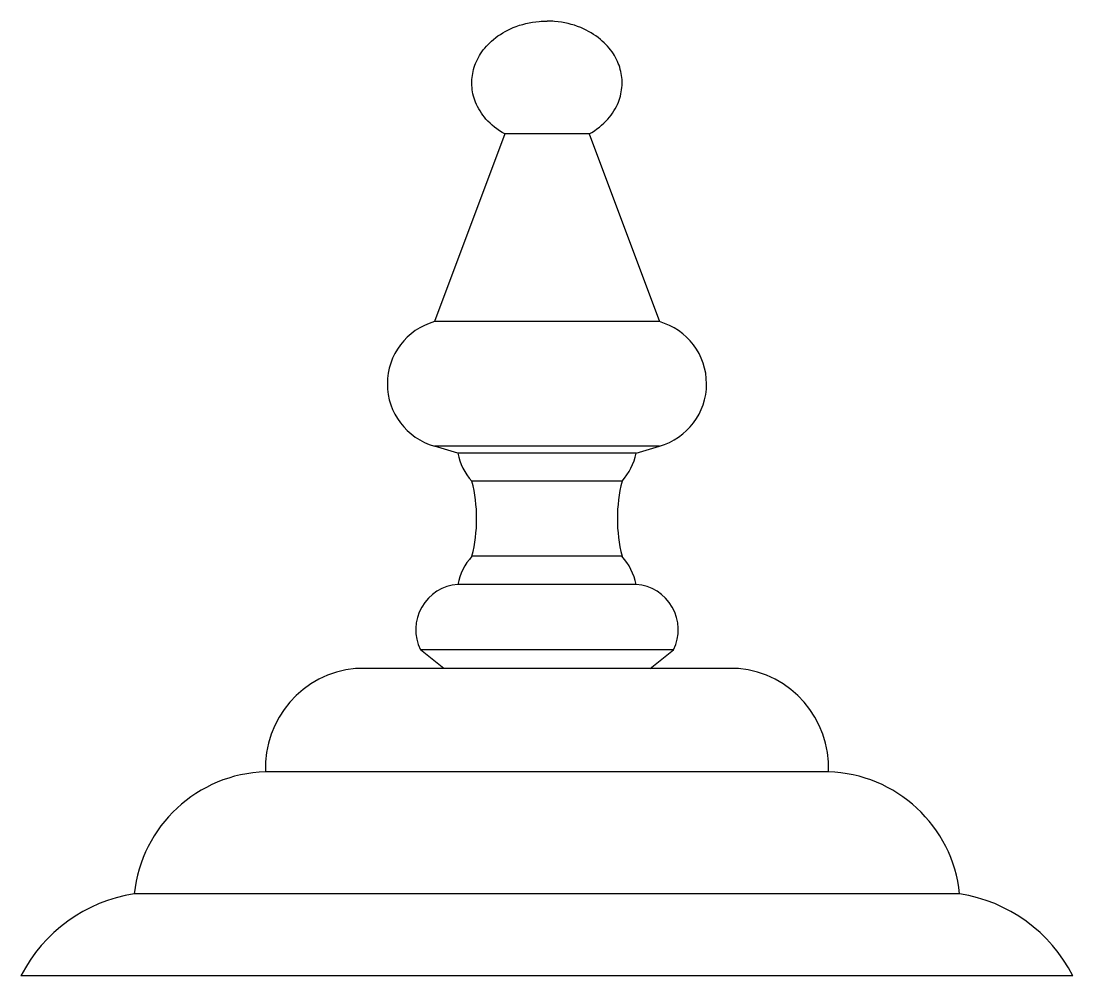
# Model space of a CAD drawing. Header units: millimetres. Extents: x 0 to 13338, y 0 to 11580.
# Drawn here: x 11690.8 to 11803, y 5043 to 5144.7 of the extents above; entities that cross this region are included whole.
import ezdxf

# ---------------------------------------------------------------- set-up
doc = ezdxf.new("R2010")
doc.units = ezdxf.units.MM
doc.layers.add('dwgmodels.com', color=250, linetype='Continuous')

# ---------------------------------------------------------------- blocks, each defined once
blk = doc.blocks.new('Public Light 11_side_dwgmodels.com')
at = {"color": 0}
for p, q in [((-521.11, 4421.89), (-528.61, 4401.89)), ((-512.11, 4421.89), (-521.11, 4421.89)), ((-512.11, 4421.89), (-521.11, 4421.89)), ((-512.11, 4421.89), (-504.61, 4401.89)), ((-504.61, 4401.89), (-528.61, 4401.89)), ((-504.61, 4401.89), (-528.61, 4401.89)), ((-504.61, 4388.63), (-528.62, 4388.63)), ((-504.61, 4388.63), (-528.62, 4388.63)), ((-526.12, 4387.89), (-528.62, 4388.63)), ((-507.11, 4387.89), (-504.61, 4388.63)), ((-507.11, 4387.89), (-526.12, 4387.89)), ((-507.11, 4387.89), (-526.12, 4387.89)), ((-508.61, 4384.89), (-524.61, 4384.89)), ((-508.61, 4384.89), (-524.61, 4384.89)), ((-508.61, 4376.89), (-524.61, 4376.89)), ((-508.61, 4376.89), (-524.61, 4376.89)), ((-507.11, 4373.89), (-526.12, 4373.89)), ((-507.11, 4373.89), (-526.12, 4373.89)), ((-503.11, 4366.92), (-530.11, 4366.92)), ((-503.11, 4366.92), (-530.11, 4366.92)), ((-527.61, 4364.92), (-530.11, 4366.92)), ((-505.61, 4364.92), (-503.11, 4366.92)), ((-496.21, 4364.92), (-537.02, 4364.92)), ((-496.21, 4364.92), (-537.02, 4364.92)), ((-486.61, 4353.92), (-546.61, 4353.92)), ((-486.61, 4353.92), (-546.61, 4353.92)), ((-472.61, 4340.92), (-560.61, 4340.92)), ((-472.61, 4340.92), (-560.61, 4340.92)), ((-460.54, 4332.18), (-572.69, 4332.18)), ((-460.54, 4332.18), (-572.69, 4332.18))]:
    blk.add_line(p, q, dxfattribs=at)
for centre, radius, start, end in [((-526.74, 4395.26), 6.89, 105.8134, 254.1753), ((-506.49, 4395.26), 6.89, 285.8247, 74.1866), ((-519.88, 4389.14), 6.37, 191.3832, 221.9516), ((-513.35, 4389.14), 6.37, 318.0484, 348.6168), ((-540.36, 4380.89), 16.25, 345.7499, 14.2501), ((-492.86, 4380.89), 16.25, 165.7499, 194.2501), ((-519.86, 4372.62), 6.39, 138.0919, 168.5734), ((-513.37, 4372.62), 6.39, 11.4266, 41.9081), ((-525.77, 4369.06), 4.84, 94.1033, 206.2221), ((-507.45, 4369.06), 4.84, 333.7779, 85.8967), ((-536.07, 4354.41), 10.56, 95.1842, 182.6381), ((-497.16, 4354.41), 10.56, 357.3619, 84.8158), ((-546.18, 4339.42), 14.51, 91.7105, 174.0473), ((-487.05, 4339.42), 14.51, 5.9527, 88.2895), ((-558.06, 4324.7), 16.43, 98.9405, 152.914), ((-475.17, 4324.7), 16.43, 27.086, 81.0595)]:
    blk.add_arc(centre, radius, start, end, dxfattribs=at)
for points in [[(-521.11, 4421.89), (-521.89, 4422.32), (-522.57, 4422.86), (-523.59, 4424.03), (-523.97, 4424.63), (-524.46, 4425.85), (-524.59, 4426.45), (-524.65, 4427.63), (-524.59, 4428.21), (-524.28, 4429.35), (-524.03, 4429.91), (-523.33, 4430.99), (-522.86, 4431.51), (-521.7, 4432.48), (-520.99, 4432.9), (-519.34, 4433.58), (-518.4, 4433.81), (-517.16, 4433.91), (-516.89, 4433.92), (-516.61, 4433.92)], [(-512.11, 4421.89), (-511.34, 4422.32), (-510.66, 4422.86), (-509.64, 4424.03), (-509.26, 4424.63), (-508.77, 4425.85), (-508.64, 4426.45), (-508.58, 4427.63), (-508.64, 4428.21), (-508.95, 4429.35), (-509.2, 4429.91), (-509.9, 4430.99), (-510.37, 4431.51), (-511.52, 4432.48), (-512.24, 4432.9), (-513.88, 4433.58), (-514.83, 4433.81), (-516.07, 4433.91), (-516.34, 4433.92), (-516.61, 4433.92)]]:
    blk.add_open_spline(points, degree=3, knots=[-0.974661, -0.974661, -0.974661, -0.974661, -0.625129, -0.625129, -0.318859, -0.318859, -0.043452, -0.043452, 0.219775, 0.219775, 0.488769, 0.488769, 0.779621, 0.779621, 1.10507, 1.10507, 1.468955, 1.468955, 1.570796, 1.570796, 1.570796, 1.570796], dxfattribs=at)

msp = doc.modelspace()

# ---------------------------------------------------------------- block references
at = {"layer": 'dwgmodels.com'}
msp.add_blockref('Public Light 11_side_dwgmodels.com', (12263.53, 710.8), dxfattribs=at)

doc.saveas('drawing.dxf')
